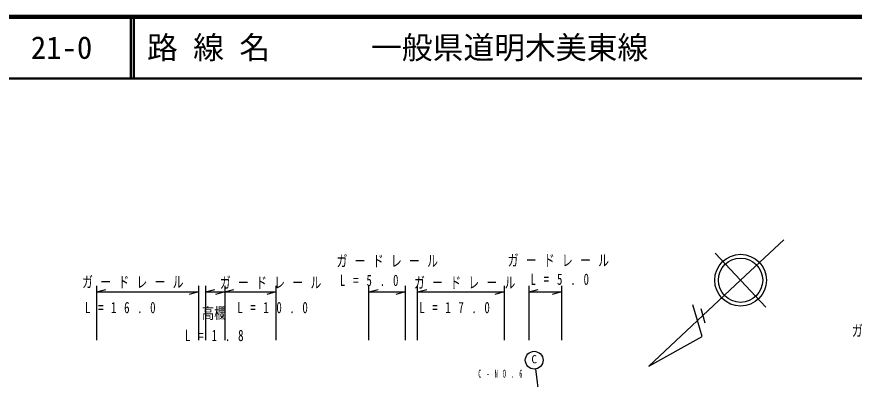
# Model space of a CAD drawing. Units: millimetres, scale not verified. Extents: x 40000 to 680000, y 20000 to 380000.
# Drawn here: x 159234 to 295176, y 321154 to 380000 of the extents above; entities that cross this region are included whole.
import ezdxf
from ezdxf.enums import TextEntityAlignment as Align

# ---------------------------------------------------------------- set-up
doc = ezdxf.new("R2010")
doc.units = ezdxf.units.MM
doc.header["$LTSCALE"] = 1000
for name, color, linetype, lineweight in [('M-BGD', 7, 'Continuous', 25), ('M-TTL', 2, 'Continuous', 140), ('M-TTL-LINE', 7, 'Continuous', 50)]:
    doc.layers.add(name, color=color, linetype=linetype, lineweight=lineweight)
doc.layers.add('M-TTL-TXT', color=7, linetype='Continuous')
doc.styles.add('ＭＳ ゴシック', font='')
doc.styles.get('ＭＳ ゴシック').set_extended_font_data('MS Gothic')

msp = doc.modelspace()

# ---------------------------------------------------------------- linework, layer by layer
at = {"layer": 'M-BGD'}
for p, q in [((283723, 343805), (276723, 337236)), ((276723, 337236), (272617, 341611)), ((276723, 337236), (261846, 323277)), ((276723, 337236), (280828, 332861)), ((172208, 327520), (172208, 336325)), ((188733, 336325), (188733, 327520)), ((189908, 327520), (189908, 336325)), ((192986, 336325), (192986, 327520)), ((201309, 336325), (201309, 327520)), ((216405, 327520), (216405, 336325)), ((222274, 336325), (222274, 327520)), ((224303, 327520), (224303, 336325)), ((238361, 336325), (238361, 327520)), ((242388, 327520), (242388, 336325)), ((247639, 336325), (247639, 327520)), ((172208, 335325), (173708, 335745)), ((172208, 335325), (188733, 335325)), ((188733, 335325), (187233, 334905)), ((189908, 335325), (191408, 335745)), ((189908, 335325), (192986, 335325)), ((192986, 335325), (191486, 334905)), ((192986, 335325), (194486, 335745)), ((192986, 335325), (201309, 335325)), ((201309, 335325), (199809, 334905)), ((216405, 335325), (217905, 335745)), ((216405, 335325), (222274, 335325)), ((222274, 335325), (220774, 334905)), ((224303, 335325), (225803, 335745)), ((224303, 335325), (238361, 335325)), ((238361, 335325), (236861, 334905)), ((242388, 335325), (243888, 335745)), ((242388, 335325), (247639, 335325)), ((247639, 335325), (246139, 334905)), ((270254, 332638), (270940, 330338)), ((243421, 322855), (245581, 305515))]:
    msp.add_line(p, q, dxfattribs=at)
msp.add_lwpolyline([(261846, 323277), (270489, 328096), (269722, 330667), (268955, 333238)], dxfattribs=at)
for centre, radius in [((276723, 337236), 4200), ((276723, 337236), 3600), ((243223, 324248), 1440)]:
    msp.add_circle(centre, radius, dxfattribs=at)
at = {"layer": 'M-TTL'}
msp.add_line((680000, 380000), (40000, 380000), dxfattribs=at)
at = {"layer": 'M-TTL-LINE'}
for p, q in [((177750, 380000), (177750, 370000)), ((178250, 380000), (178250, 370000)), ((40000, 370000), (680000, 370000))]:
    msp.add_line(p, q, dxfattribs=at)

# ---------------------------------------------------------------- texts
at = {"layer": 'M-BGD', "style": 'ＭＳ ゴシック', "width": 0.8}
msp.add_text('高欄', height=1833, dxfattribs=at).set_placement((189280, 330401), align=Align.BOTTOM_LEFT)
at = {"layer": 'M-BGD', "style": 'ＭＳ ゴシック'}
msp.add_text('C', height=1320, dxfattribs=at).set_placement((242773, 323348), align=Align.BOTTOM_LEFT)
at = {"layer": 'M-BGD', "char_height": 1833, "attachment_point": 7, "rotation": 359.989, "style": 'ＭＳ ゴシック'}
for s, insert in [('\\T1.68;\\W0.7;ガードレール', (211150, 339336)), ('\\T1.68;\\W0.7;ガードレール', (238921, 339426)), ('\\T1.68;\\W0.7;ガードレール', (169847, 335921)), ('\\T1.68;\\W0.7;ガードレール', (192210, 335825)), ('\\T1.68;\\W0.7;ガードレール', (223721, 335825)), ('\\T1.57;\\W0.7;ガードレール', (294797, 328020))]:
    msp.add_mtext(s, dxfattribs=dict(at, insert=insert))
at = {"layer": 'M-BGD', "attachment_point": 7, "style": 'ＭＳ ゴシック'}
for s, insert, char_height in [('\\T2.47;\\W0.7;L=5.0', (211691, 336270), 1833), ('\\T2.47;\\W0.7;L=5.0', (242618, 336451), 1833), ('\\T2.42;\\W0.7;L=16.0', (170327, 331852), 1833), ('\\T2.42;\\W0.7;L=10.0', (195043, 331852), 1833), ('\\T2.42;\\W0.7;L=17.0', (224585, 331852), 1833), ('\\T2.47;\\W0.7;L=1.8', (186547, 327319), 1833), ('\\T2.75;\\W0.45;C-NO.6', (234149, 321380), 1320)]:
    msp.add_mtext(s, dxfattribs=dict(at, insert=insert, char_height=char_height))
at = {"layer": 'M-TTL-TXT', "style": 'ＭＳ ゴシック'}
for s, p in [('21-0', (161521, 375000)), ('路 線 名', (180380, 375000)), ('一般県道明木美東線', (216734, 375000))]:
    msp.add_text(s, height=3666, dxfattribs=at).set_placement(p, align=Align.MIDDLE_LEFT)

doc.saveas('drawing.dxf')
